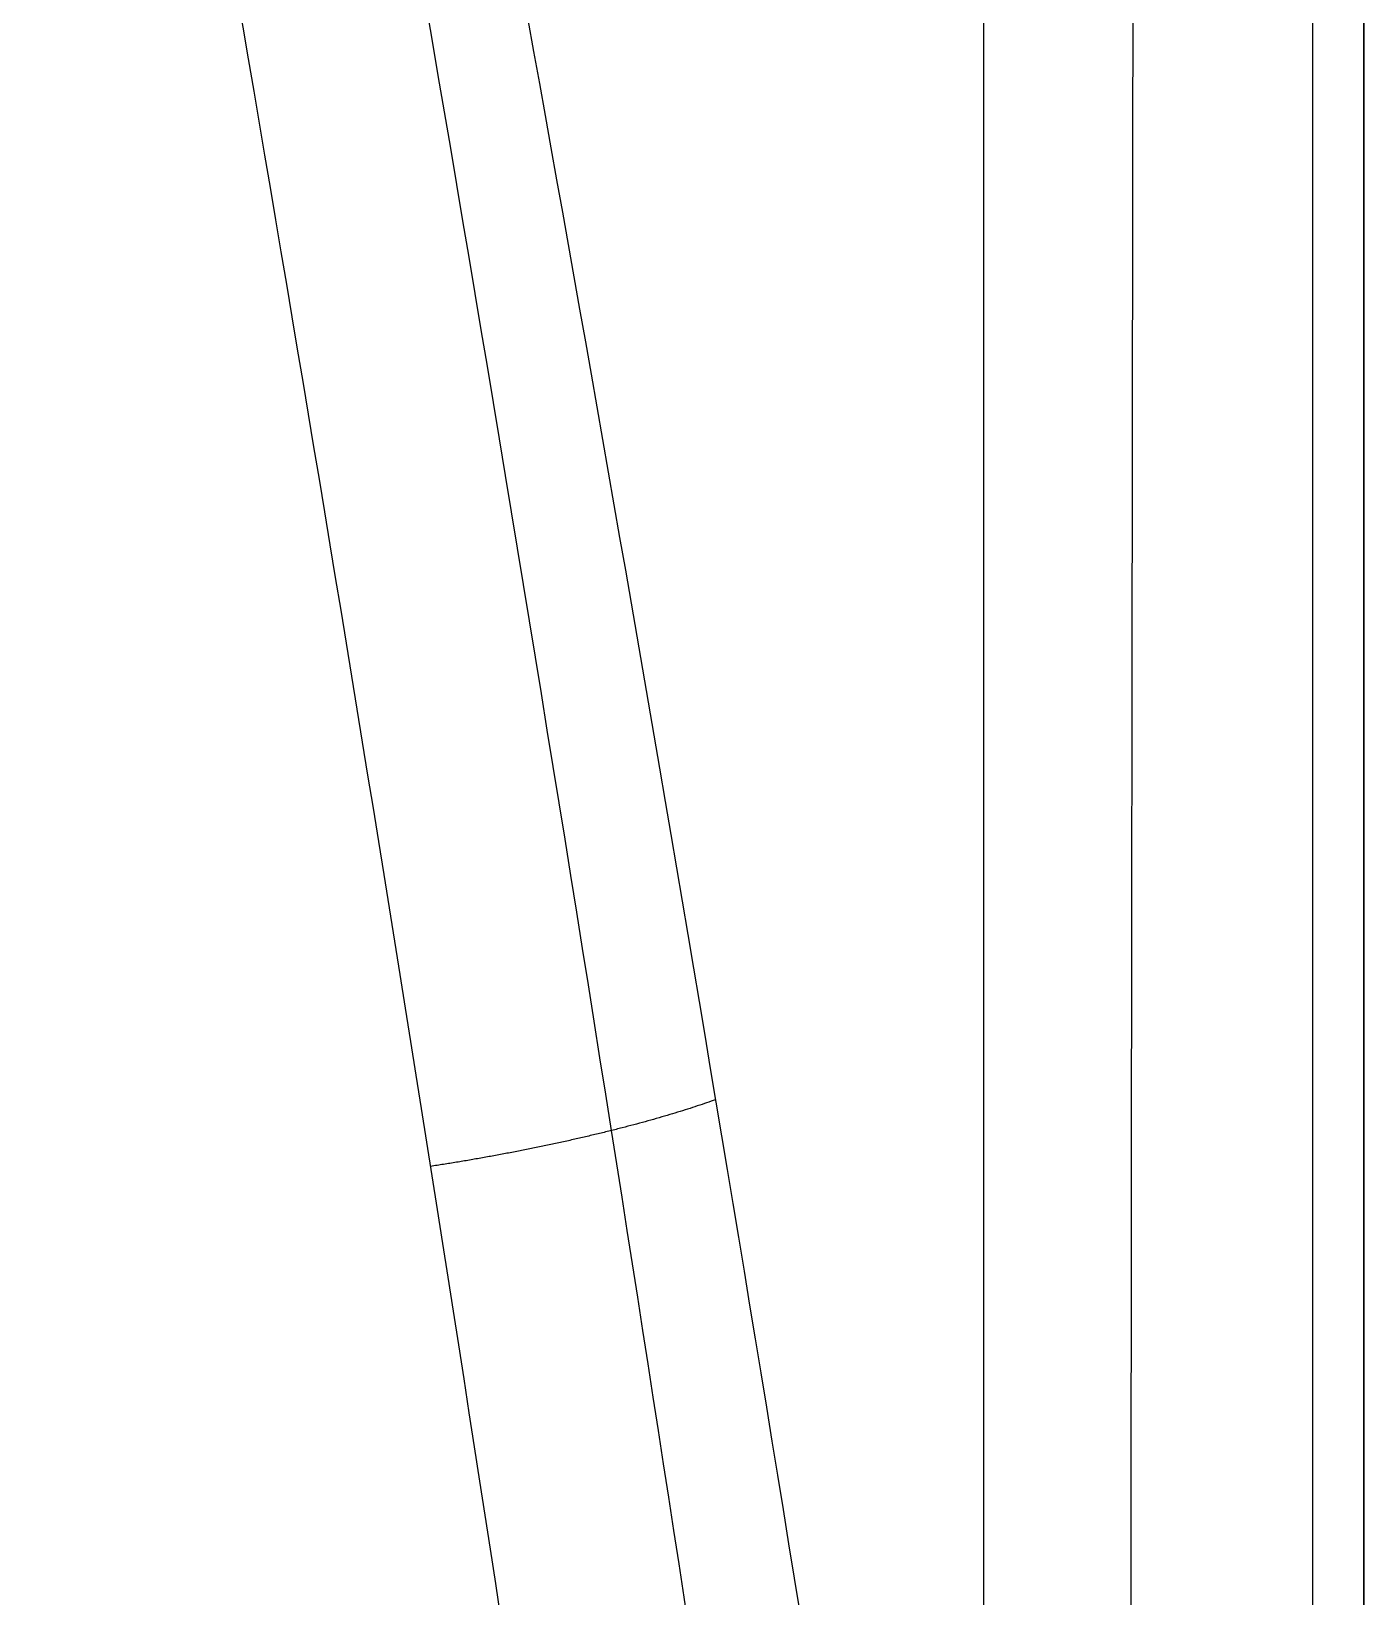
# Model space of a CAD drawing. Header units: centimetres. Extents: x -2.5 to 2.5, y -13.5 to 2.5.
# Drawn here: x 1.2946 to 1.645, y -11.0557 to -10.6443 of the extents above; entities that cross this region are included whole.
import ezdxf

# ---------------------------------------------------------------- set-up
doc = ezdxf.new("R2010")
doc.units = ezdxf.units.CM
doc.layers.add('Default', color=7, linetype='Continuous', true_color=0x000000)

msp = doc.modelspace()

# ---------------------------------------------------------------- linework, layer by layer
at = {"layer": 'Default'}
msp.add_line((1.645, -10.18824, 0.17601), (1.645, -12.05001, 0.17601), dxfattribs=at)
for points, degree in [([(1.645, -12.05123, 0.09777), (1.645, -11.73623, 0.09839), (1.645, -11.10744, 0.09922), (1.645, -10.17013, 0.09939), (1.645, -9.23181, 0.09875), (1.645, -8.28773, 0.09759), (1.645, -7.33397, 0.0959), (1.645, -6.37301, 0.09375), (1.645, -5.40316, 0.09116), (1.645, -4.41655, 0.08791), (1.645, -3.40616, 0.08391), (1.645, -2.3656, 0.07898), (1.645, -1.64524, 0.07486), (1.645, -1.27894, 0.07261)], 3), ([(1.545, -10.22321, 0.25), (1.545, -11.1366, 0.25), (1.545, -12.05, 0.25)], 2), ([(1.6316, -12.05, 0.2), (1.6316, -11.1366, 0.2), (1.6316, -10.22321, 0.2)], 2), ([(1.645, -10.22321, 0.18187), (1.645, -11.1366, 0.18187), (1.645, -12.05, 0.18187)], 2), ([(1.36347, -10.31515, -0.23855), (1.39688, -10.48378, -0.20709), (1.4621, -10.83734, -0.14111), (1.55505, -11.42378, -0.03169), (1.61084, -11.83767, 0.04561), (1.63716, -12.0515, 0.0856)], 3), ([(1.55332, -12.06895, 0.04163), (1.52858, -11.85599, 0.00408), (1.47605, -11.44338, -0.06868), (1.38819, -10.85687, -0.17209), (1.32636, -10.50217, -0.23464), (1.29459, -10.33264, -0.26453)], 3)]:
    msp.add_open_spline(points, degree=degree, dxfattribs=at)
for points, knots in [([(1.62401, -2.2555, -0.47785), (1.6211, -2.79602, -0.46656), (1.61318, -4.24506, -0.44566), (1.60008, -6.60181, -0.43571), (1.58662, -9.3261, -0.43741), (1.58261, -11.14226, -0.44454), (1.58406, -12.05029, -0.45138)], [12.135812, 12.135812, 12.135812, 12.135812, 28.35484, 55.625004, 82.895167, 110.163086, 110.163086, 110.163086, 110.163086]), ([(1.60114, -12.06144, 0.05284), (1.60114, -12.06144, 0.05284), (1.57918, -11.87233, 0.0195), (1.53178, -11.49573, -0.04691), (1.44681, -10.91558, -0.14921), (1.38001, -10.52517, -0.21805), (1.34193, -10.32189, -0.25389), (1.34193, -10.32189, -0.25389)], [-0.000003, -0.000003, -0.000003, -0.000003, 0, 0.32478, 0.647471, 1, 1, 1, 1, 1])]:
    msp.add_open_spline(points, degree=3, knots=knots, dxfattribs=at)
msp.add_rational_spline([(1.47454, -10.9251, -0.12474), (1.45536, -10.93196, -0.14645), (1.42872, -10.93817, -0.15776), (1.39963, -10.94263, -0.15697)], [1.03278183899, 0.979966355917, 0.990969941681, 1.06579259629], degree=3, dxfattribs=at)

doc.saveas('drawing.dxf')
